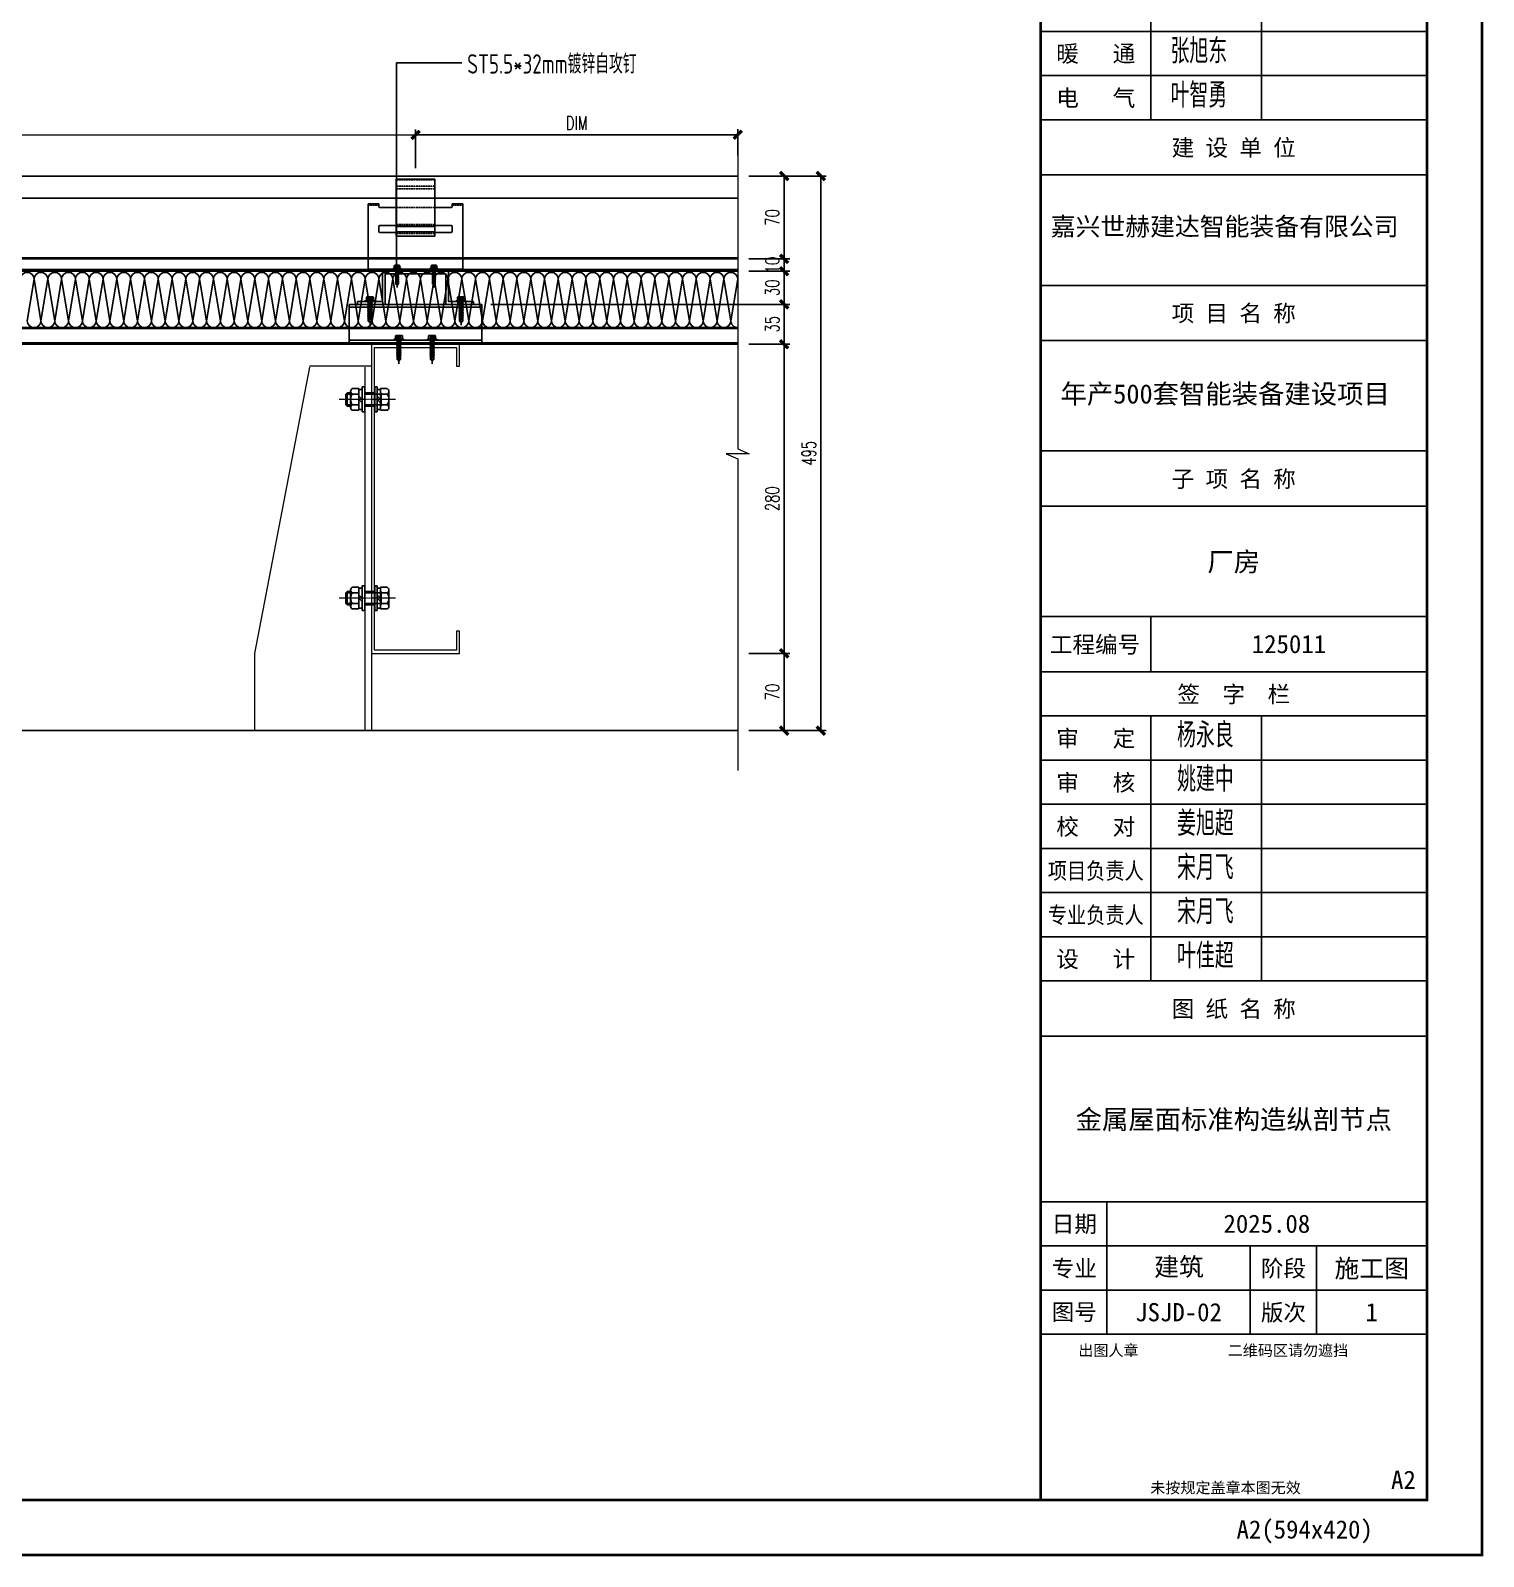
# Model space of a CAD drawing. Extents: x -599358 to 2865263, y -1062760 to 486533.
# Drawn here: x 114124 to 115440, y -728503 to -727121 of the extents above; entities that cross this region are included whole.
import ezdxf
from ezdxf.enums import TextEntityAlignment as Align

# ---------------------------------------------------------------- set-up
doc = ezdxf.new("R2010")
doc.units = 0
for name, pattern in [('CENTER', [2, 1.25, -0.25, 0.25, -0.25]), ('CENTER2', [28.575, 19.05, -3.175, 3.175, -3.175]), ('CONTINUOUS0', [0]), ('CONTINUOUS1', [0]), ('DASH', [0.35, 0.25, -0.1])]:
    doc.linetypes.add(name, pattern=pattern)
for name, color, linetype in [('0-cxFrame', 155, 'Continuous'), ('003_THICK', 7, 'CONTINUOUS1'), ('004_THIN', 6, 'CONTINUOUS0'), ('A-AXIS-DP', 126, 'Continuous'), ('BWM', 8, 'Continuous'), ('DIM', 173, 'Continuous'), ('PJ', 151, 'Continuous'), ('qianming', 155, 'Continuous'), ('SEAMLOK75 - SHEET', 6, 'Continuous'), ('WZ', 2, 'Continuous'), ('ZX', 1, 'CENTER2')]:
    doc.layers.add(name, color=color, linetype=linetype)
for name, color, linetype, lineweight in [('0-cxText', 131, 'Continuous', 25), ('C18', 4, 'CENTER', 13), ('S-dim', 81, 'Continuous', 0), ('文字标注引出线', 7, 'Continuous', 15), ('粗', 7, 'Continuous', 50), ('紧固件', 4, 'Continuous', 13)]:
    doc.layers.add(name, color=color, linetype=linetype, lineweight=lineweight)
doc.styles.add('BZHZ', font='bzxw', dxfattribs={"width": 0.8, "bigfont": 'bzhz'})
doc.styles.add('cx_biaoti', font='')
doc.styles.add('cx_tuming', font='simhei.ttf')
doc.styles.add('cx_tuqian1', font='宋体.shx')
doc.styles.add('DHTEXT-1', font='romans.shx', dxfattribs={"width": 0.7, "bigfont": 'chinese.shx'})
doc.styles.add('jhz', font='TSSDENG.SHX', dxfattribs={"width": 0.75, "bigfont": 'TSSDCHN.SHX'})
doc.styles.add('黑体', font='simhei.ttf')
doc.styles.get('cx_biaoti').set_extended_font_data('SimSun')
doc.dimstyles.new('ZN5', dxfattribs={"dimscale": 5, "dimtxt": 2.5, "dimasz": 1.5, "dimexe": 1, "dimexo": 2, "dimgap": 0.9, "dimtad": 1, "dimdec": 0, "dimdsep": 46, "dimtxsty": 'DHTEXT-1', "dimblk": 'ARCHTICK', "dimcen": 2.5, "dimclrd": 173, "dimclre": 173, "dimclrt": 7, "dimazin": 2, "dimtfac": 1, "dimtix": 1, "dimtmove": 2, "dimatfit": 3, "dimfxl": 0, "dimarcsym": 0})

# ---------------------------------------------------------------- blocks, each defined once
blk = doc.blocks.new('34t65')
at = {"color": 2, "ltscale": 50}
for p, q in [((1430037, 238183.4), (1430157, 238183.4)), ((1430037, 238148.4), (1430037, 238183.4)), ((1430157, 238183.4), (1430157, 238148.4)), ((1430037, 238180.9), (1430157, 238180.9)), ((1430157, 238150.9), (1430037, 238150.9)), ((1430157, 238148.4), (1430037, 238148.4))]:
    blk.add_line(p, q, dxfattribs=at)
blk = doc.blocks.new('*U1726')
at = {"layer": 'PJ'}
for p, q in [((-4.4, 0.5), (-4.4, 0)), ((4.4, 0), (-4.4, 0)), ((-4.1, 0.8), (-3.1, 1)), ((4.1, 0.8), (-4.1, 0.8)), ((-3.1, 3.9), (-3.1, 1)), ((3.1, 1), (-3.1, 1)), ((2.3, 4.2), (-2.3, 4.2)), ((-2, 0.8), (-1.5, 1)), ((-1.5, 3.9), (-1.5, 1)), ((-1.5, 0), (-1.5, -1.6)), ((1.5, 3.9), (1.5, 1)), ((2.2, 0.8), (1.5, 1)), ((1.5, 0), (1.5, -1.1)), ((3.1, 3.9), (3.1, 1)), ((4.1, 0.8), (3.1, 1)), ((4.4, 0.5), (4.4, 0)), ((-2.1, -1.9), (2.1, -1.4)), ((-2.1, -1.9), (-1.5, -1.6)), ((-2.1, -1.9), (-1.5, -2.2)), ((-2.1, -3.3), (2.1, -2.8)), ((-2.1, -3.3), (-1.5, -3)), ((-2.1, -3.3), (-1.5, -3.6)), ((-2.1, -4.7), (2.1, -4.2)), ((-2.1, -4.7), (-1.5, -4.4)), ((-2.1, -4.7), (-1.5, -5)), ((-2.1, -6.1), (2.1, -5.6)), ((-2.1, -6.1), (-1.5, -5.8)), ((-2.1, -6.1), (-1.5, -6.4)), ((-2.1, -7.5), (2.1, -7)), ((-2.1, -7.5), (-1.5, -7.2)), ((-2.1, -7.5), (-1.5, -7.8)), ((-2.1, -8.9), (2.1, -8.4)), ((-2.1, -8.9), (-1.5, -8.6)), ((-2.1, -8.9), (-1.5, -9.2)), ((-2.1, -10.3), (2.1, -9.8)), ((-2.1, -10.3), (-1.5, -10)), ((-2.1, -10.3), (-1.5, -10.6)), ((-2.1, -11.7), (2.1, -11.2)), ((-2.1, -11.7), (-1.5, -11.4)), ((-2.1, -11.7), (-1.5, -12)), ((-2.1, -13.1), (-1.5, -12.8)), ((-2.1, -13.1), (-1.1, -13)), ((-2.1, -13.1), (-1.5, -13.4)), ((-1.5, -1.6), (1.5, -1.1)), ((-1.5, -2.2), (1.5, -1.7)), ((-1.5, -2.2), (-1.5, -3)), ((-1.5, -3), (1.5, -2.5)), ((-1.5, -3.6), (1.5, -3.1)), ((-1.5, -3.6), (-1.5, -4.4)), ((-1.5, -4.4), (1.5, -3.9)), ((-1.5, -5), (1.5, -4.5)), ((-1.5, -5), (-1.5, -5.8)), ((-1.5, -5.8), (1.5, -5.3)), ((-1.5, -6.4), (1.5, -5.9)), ((-1.5, -6.4), (-1.5, -7.2)), ((-1.5, -7.2), (1.5, -6.7)), ((-1.5, -7.8), (1.5, -7.3)), ((-1.5, -7.8), (-1.5, -8.6)), ((-1.5, -8.6), (1.5, -8.1)), ((-1.5, -9.2), (1.5, -8.7)), ((-1.5, -9.2), (-1.5, -10)), ((-1.5, -10), (1.5, -9.5)), ((-1.5, -10.6), (1.5, -10.1)), ((-1.5, -10.6), (-1.5, -11.4)), ((-1.5, -11.4), (1.5, -10.9)), ((-1.5, -12), (1.5, -11.5)), ((-1.5, -12), (-1.5, -12.8)), ((-1.5, -12.8), (-1, -12.7)), ((-1.5, -13.4), (-1.5, -17.2)), ((-1.5, -13.4), (-1.3, -13.4)), ((0.6, -12.4), (1.5, -12.3)), ((0.7, -12.8), (2.1, -12.6)), ((0.7, -13), (1.5, -12.9)), ((1.5, -0.3), (1.5, -1.1)), ((2.1, -1.4), (1.5, -1.1)), ((2.1, -1.4), (1.5, -1.7)), ((1.5, -1.7), (1.5, -2.5)), ((2.1, -2.8), (1.5, -2.5)), ((2.1, -2.8), (1.5, -3.1)), ((1.5, -3.1), (1.5, -3.9)), ((2.1, -4.2), (1.5, -3.9)), ((2.1, -4.2), (1.5, -4.5)), ((1.5, -4.5), (1.5, -5.3)), ((2.1, -5.6), (1.5, -5.3)), ((2.1, -5.6), (1.5, -5.9)), ((1.5, -5.9), (1.5, -6.7)), ((2.1, -7), (1.5, -6.7)), ((2.1, -7), (1.5, -7.3)), ((1.5, -7.3), (1.5, -8.1)), ((2.1, -8.4), (1.5, -8.1)), ((2.1, -8.4), (1.5, -8.7)), ((1.5, -8.7), (1.5, -9.5)), ((2.1, -9.8), (1.5, -9.5)), ((2.1, -9.8), (1.5, -10.1)), ((1.5, -10.1), (1.5, -10.9)), ((2.1, -11.2), (1.5, -10.9)), ((2.1, -11.2), (1.5, -11.5)), ((1.5, -11.5), (1.5, -12.3)), ((2.1, -12.6), (1.5, -12.3)), ((2.1, -12.6), (1.5, -12.9)), ((1.5, -12.9), (1.5, -13.7)), ((0, -18.6), (-1.5, -17.2)), ((0, -18.6), (1.5, -17.2)), ((0.7, -13.8), (1.5, -13.7)), ((0.7, -14.2), (2.1, -14)), ((0.7, -14.4), (1.5, -14.3)), ((2.1, -14), (1.5, -13.7)), ((2.1, -14), (1.5, -14.3)), ((1.5, -14.3), (1.5, -17.2))]:
    blk.add_line(p, q, dxfattribs=at)
blk.add_lwpolyline([(0, -18.6), (0.7, -14.4), (0.7, -12.7, 0.417657), (0.4, -12.4, 0.097062), (-1, -12.7), (-1.5, -13.8)], format="xyb", dxfattribs=at)
for centre, radius, start, end in [((-4.1, 0.5), 0.3, 90, 180), ((-2.3, 3.3), 0.951, 35.4009, 144.5991), ((0, 1), 3.2, 61.0594, 118.9406), ((2.3, 3.3), 0.951, 35.4009, 144.5991), ((4.1, 0.5), 0.3, 0, 90)]:
    blk.add_arc(centre, radius, start, end, dxfattribs=at)
at = {"layer": 'ZX', "ltscale": 0.2}
blk.add_line((0, 4.9), (0, -21), dxfattribs=at)
blk = doc.blocks.new('A$C2F3B4A73')
at = {"layer": '粗', "lineweight": -2}
for p, q in [((25.2, 101.1), (60.4, 101.1)), ((25.2, 101.1), (25.2, 49.6)), ((60.4, 101.1), (60.4, 49.6)), ((0, 78.7), (9.6, 78.7)), ((0, 78.7), (0, 19.8)), ((9.6, 78.7), (9.6, 76.3)), ((10.4, 75.5), (25.2, 75.5)), ((60.4, 75.5), (75.2, 75.5)), ((76, 78.7), (85.6, 78.7)), ((76, 78.7), (76, 76.3)), ((85.6, 78.7), (85.6, 19.8)), ((9.6, 58.4), (9.6, 53.6)), ((10.4, 59.2), (25.2, 59.2)), ((25.2, 58.4), (60.4, 58.4)), ((60.4, 59.2), (75.2, 59.2)), ((76, 58.4), (76, 53.6)), ((10.4, 52.8), (25.2, 52.8)), ((25.2, 53.6), (60.4, 53.6)), ((25.2, 49.6), (60.4, 49.6)), ((60.4, 52.8), (75.2, 52.8)), ((0, 19.8), (85.6, 19.8)), ((0, 18.8), (0, 19.8)), ((0, 18.8), (85.6, 18.8)), ((14.4, 19.8), (14.4, 18.8)), ((71.2, 19.8), (71.2, 18.8)), ((85.6, 19.8), (85.6, 18.8))]:
    blk.add_line(p, q, dxfattribs=at)
at = {"layer": '粗', "linetype": 'DASH', "lineweight": -2}
for p, q in [((25.2, 100.6), (60.4, 100.6)), ((25.2, 94.7), (60.4, 94.7)), ((25.2, 92.3), (60.4, 92.3)), ((0, 77.7), (9.6, 77.7)), ((25.2, 75.5), (60.4, 75.5)), ((76, 77.7), (85.6, 77.7)), ((25.2, 60), (60.4, 60)), ((25.2, 59.2), (60.4, 59.2)), ((25.2, 52.8), (60.4, 52.8)), ((25.2, 52), (60.4, 52)), ((16, 19.8), (16, 18.8)), ((21.6, 19.8), (21.6, 18.8)), ((29.6, 19.8), (29.6, 18.8)), ((35.2, 19.8), (35.2, 18.8)), ((50.4, 19.8), (50.4, 18.8)), ((56, 19.8), (56, 18.8)), ((64, 19.8), (64, 18.8)), ((69.6, 19.8), (69.6, 18.8))]:
    blk.add_line(p, q, dxfattribs=at)
at = {"layer": '粗', "lineweight": -2}
for centre, start, end in [((10.4, 76.3), 180, 270), ((75.2, 76.3), 270, 0), ((10.4, 58.4), 90, 180), ((75.2, 58.4), 0, 90), ((10.4, 53.6), 180, 270), ((75.2, 53.6), 270, 0)]:
    blk.add_arc(centre, 0.8, start, end, dxfattribs=at)
at = {"layer": '紧固件', "color": 2, "yscale": 0.8, "zscale": 0.8}
for p, xscale in [((26.1, 19.8), 0.8), ((59.5, 19.8), -0.8)]:
    blk.add_blockref('*U1726', p, dxfattribs=dict(at, xscale=xscale))
blk = doc.blocks.new('A$C51791418')
blk.add_blockref('A$C2F3B4A73', (-42.8, -15.8))
blk = doc.blocks.new('*U1756')
at = {"layer": '003_THICK', "color": 2}
for points in [[(-11, 13.1, 0.611769), (-11, 6.5, 0.611769)], [(-11, 6.5, 0.305859), (-11, -6.5, 0.305859)], [(31.2, 6.5, 0.61177), (31.2, 13.1, 0.61177)], [(31.2, -6.5, 0.305858), (31.2, 6.5, 0.305858)], [(-11, -6.5, 0.611769), (-11, -13.1, 0.611769)], [(31.2, -13.1, 0.61177), (31.2, -6.5, 0.61177)]]:
    blk.add_lwpolyline(points, format="xyb", dxfattribs=at)
for points in [[(-13, 9.8), (-13, -9.8)], [(-11, 13.1), (-3, 13.1)], [(-11, 6.5), (-3, 6.5)], [(-3.6, 8), (-3.6, -8)], [(-3, 13.1), (-3, -13.1)], [(-3, 12.1), (1.1, 12.1)], [(-3, 0), (1.1, 4.1)], [(-3, -4.1), (1.1, 0)], [(1.1, 15), (4.1, 15)], [(1.1, 15), (1.1, -15)], [(4.1, 15), (4.1, -15)], [(4.1, 8), (16.1, 8)], [(16.1, 15), (16.1, -15)], [(16.1, 15), (19.1, 15)], [(19.1, 15), (19.1, -15)], [(19.1, 12.1), (23.2, 12.1)], [(19.1, 0), (23.2, 4.1)], [(23.2, 13.1), (23.2, -13.1)], [(23.2, 13.1), (31.2, 13.1)], [(23.2, 6.5), (31.2, 6.5)], [(33.2, 9.8), (33.2, -9.8)], [(33.2, 8), (37.5, 8)], [(37.5, 8), (37.5, -8)], [(37.5, 8), (39, 6.5)], [(39, 6.5), (39, -6.5)], [(-11, -6.5), (-3, -6.5)], [(-11, -13.1), (-3, -13.1)], [(-3, -12.1), (1.1, -12.1)], [(1.1, -15), (4.1, -15)], [(4.1, -8), (16.1, -8)], [(16.1, -15), (19.1, -15)], [(19.1, -4.1), (23.2, 0)], [(19.1, -12.1), (23.2, -12.1)], [(23.2, -6.5), (31.2, -6.5)], [(23.2, -13.1), (31.2, -13.1)], [(33.2, -8), (37.5, -8)], [(37.5, -8), (39, -6.5)]]:
    blk.add_lwpolyline(points, dxfattribs=at)
at = {"layer": '004_THIN', "color": 2}
for points in [[(-3.6, 6.5), (16.1, 6.5)], [(33.2, 6.5), (39, 6.5)], [(-3.6, -6.5), (16.1, -6.5)], [(33.2, -6.5), (39, -6.5)]]:
    blk.add_lwpolyline(points, dxfattribs=at)
at = {"layer": 'C18', "color": 1, "ltscale": 0.6}
blk.add_lwpolyline([(-21, 0), (47, 0)], dxfattribs=at)
blk = doc.blocks.new('*U1755')
at = {"layer": '003_THICK', "color": 2}
for points in [[(-11, 13.1, 0.611769), (-11, 6.5, 0.611769)], [(-11, 6.5, 0.305859), (-11, -6.5, 0.305859)], [(31.2, 6.5, 0.61177), (31.2, 13.1, 0.61177)], [(31.2, -6.5, 0.305858), (31.2, 6.5, 0.305858)], [(-11, -6.5, 0.611769), (-11, -13.1, 0.611769)], [(31.2, -13.1, 0.61177), (31.2, -6.5, 0.61177)]]:
    blk.add_lwpolyline(points, format="xyb", dxfattribs=at)
for points in [[(-13, 9.8), (-13, -9.8)], [(-11, 13.1), (-3, 13.1)], [(-11, 6.5), (-3, 6.5)], [(-3.6, 8), (-3.6, -8)], [(-3, 13.1), (-3, -13.1)], [(-3, 12.1), (1.1, 12.1)], [(-3, 0), (1.1, 4.1)], [(-3, -4.1), (1.1, 0)], [(1.1, 15), (4.1, 15)], [(1.1, 15), (1.1, -15)], [(4.1, 15), (4.1, -15)], [(4.1, 8), (16.1, 8)], [(16.1, 15), (16.1, -15)], [(16.1, 15), (19.1, 15)], [(19.1, 15), (19.1, -15)], [(19.1, 12.1), (23.2, 12.1)], [(19.1, 0), (23.2, 4.1)], [(23.2, 13.1), (23.2, -13.1)], [(23.2, 13.1), (31.2, 13.1)], [(23.2, 6.5), (31.2, 6.5)], [(33.2, 9.8), (33.2, -9.8)], [(33.2, 8), (37.5, 8)], [(37.5, 8), (37.5, -8)], [(37.5, 8), (39, 6.5)], [(39, 6.5), (39, -6.5)], [(-11, -6.5), (-3, -6.5)], [(-11, -13.1), (-3, -13.1)], [(-3, -12.1), (1.1, -12.1)], [(1.1, -15), (4.1, -15)], [(4.1, -8), (16.1, -8)], [(16.1, -15), (19.1, -15)], [(19.1, -4.1), (23.2, 0)], [(19.1, -12.1), (23.2, -12.1)], [(23.2, -6.5), (31.2, -6.5)], [(23.2, -13.1), (31.2, -13.1)], [(33.2, -8), (37.5, -8)], [(37.5, -8), (39, -6.5)]]:
    blk.add_lwpolyline(points, dxfattribs=at)
at = {"layer": '004_THIN', "color": 2}
for points in [[(-3.6, 6.5), (16.1, 6.5)], [(33.2, 6.5), (39, 6.5)], [(-3.6, -6.5), (16.1, -6.5)], [(33.2, -6.5), (39, -6.5)]]:
    blk.add_lwpolyline(points, dxfattribs=at)
at = {"layer": 'C18', "color": 1, "ltscale": 0.6}
blk.add_lwpolyline([(-21, 0), (47, 0)], dxfattribs=at)
blk = doc.blocks.new('1112')
at = {"color": 2}
blk.add_lwpolyline([(1432456, 238570.9), (1432478.5, 238570.9), (1432478.5, 238598.4), (1432538.5, 238598.4), (1432538.5, 238570.9), (1432561, 238570.9), (1432561, 238568.4), (1432536, 238568.4), (1432536, 238595.9), (1432481, 238595.9), (1432481, 238568.4), (1432456, 238568.4)], close=True, dxfattribs=at)
at = {"layer": 'S-dim', "ltscale": 10}
for p, q in [((1432412.5, 238511.6), (1432362.5, 238252.3)), ((1432412.5, 238512.7), (1432468.5, 238512.7)), ((1432462.5, 238511.6), (1432462.5, 238182.3)), ((1432362.5, 238252.3), (1432362.5, 238182.3)), ((1432468.5, 238252.3), (1432468.5, 238182.3)), ((1432362.5, 238182.3), (1432468.5, 238182.3))]:
    blk.add_line(p, q, dxfattribs=at)
at = {"layer": 'S-dim', "color": 6, "ltscale": 10}
blk.add_lwpolyline([(1432548.5, 238512.3), (1432548.5, 238532.3), (1432468.5, 238532.3), (1432468.5, 238252.3), (1432548.5, 238252.3), (1432548.5, 238272.3), (1432545.5, 238272.3), (1432545.5, 238255.3), (1432471.5, 238255.3), (1432471.5, 238529.3), (1432545.5, 238529.3), (1432545.5, 238512.3)], close=True, dxfattribs=at)
blk.add_blockref('34t65', (2411.5, 385))
at = {"xscale": -0.7500000000000001, "yscale": 0.7500000000000001, "zscale": 0.7500000000000001, "rotation": 359.9999999722328}
for name, p in [('*U1756', (1432474.6, 238482.3)), ('*U1755', (1432474.6, 238302.3))]:
    blk.add_blockref(name, p, dxfattribs=at)
at = {"layer": 'SEAMLOK75 - SHEET', "xscale": -1}
blk.add_blockref('A$C51791418', (1432508.5, 238596.4), dxfattribs=at)
at = {"layer": '紧固件', "xscale": -1.023999999801318, "yscale": 1.023999999801318, "zscale": 1.023999999801318}
for p in [(1432467.3, 238570.9), (1432549.8, 238570.9, 0), (1432493.5, 238535.9), (1432523.5, 238535.9)]:
    blk.add_blockref('*U1726', p, dxfattribs=at)
blk = doc.blocks.new('_ArchTick')
at = {"color": 0, "linetype": 'ByBlock', "const_width": 0.4}
blk.add_lwpolyline([(-0.5, -0.5), (0.5, 0.5)], dxfattribs=at)
blk = doc.blocks.new('*D661')
at = {"layer": 'Defpoints', "color": 0, "ltscale": 50, "transparency": 16777216}
for p in [(114472.5, -727215.5), (113272.5, -727256.2), (114472.5, -727255.7)]:
    blk.add_point(p, dxfattribs=at)
at = {"layer": 'DIM', "color": 173, "linetype": 'ByBlock', "lineweight": -2, "ltscale": 50, "transparency": 16777216}
for p, q in [((113272.5, -727246.2), (113272.5, -727210.9)), ((113272.5, -727215.9), (114472.5, -727215.5)), ((114472.5, -727245.7), (114472.5, -727210.5))]:
    blk.add_line(p, q, dxfattribs=at)
at = {"layer": 'DIM', "color": 173, "lineweight": -2, "ltscale": 50, "transparency": 16777216, "xscale": 7.5, "yscale": 7.5, "zscale": 7.5}
for p, rotation in [((113272.5, -727215.9), 180.022918310582), ((114472.5, -727215.5), 0.02291831058203997)]:
    blk.add_blockref('_ArchTick', p, dxfattribs=dict(at, rotation=rotation))
at = {"layer": 'DIM', "color": 7, "ltscale": 50, "transparency": 16777216, "insert": (113872.4, -727205), "char_height": 12.5, "attachment_point": 5, "rotation": 0.0229, "style": 'DHTEXT-1'}
blk.add_mtext('1200', dxfattribs=at)
blk = doc.blocks.new('*D662')
at = {"layer": 'Defpoints', "color": 0, "ltscale": 50, "transparency": 16777216}
for p in [(114764.3, -727215.3), (114764.3, -727244.1), (114472.5, -727255.7)]:
    blk.add_point(p, dxfattribs=at)
at = {"layer": 'DIM', "color": 173, "linetype": 'ByBlock', "lineweight": -2, "ltscale": 50, "transparency": 16777216}
for p, q in [((114472.5, -727245.7), (114472.5, -727210.5)), ((114472.5, -727215.5), (114764.3, -727215.3)), ((114764.3, -727234.1), (114764.3, -727210.3))]:
    blk.add_line(p, q, dxfattribs=at)
at = {"layer": 'DIM', "color": 173, "lineweight": -2, "ltscale": 50, "transparency": 16777216, "xscale": 7.5, "yscale": 7.5, "zscale": 7.5}
for p, rotation in [((114472.5, -727215.5), 180.0229183135071), ((114764.3, -727215.3), 0.02291831350710705)]:
    blk.add_blockref('_ArchTick', p, dxfattribs=dict(at, rotation=rotation))
at = {"layer": 'DIM', "color": 7, "ltscale": 50, "transparency": 16777216, "insert": (114618.4, -727204.7), "char_height": 12.5, "attachment_point": 5, "rotation": 0.0229, "style": 'DHTEXT-1'}
blk.add_mtext('DIM', dxfattribs=at)
blk = doc.blocks.new('*D664')
at = {"layer": 'Defpoints', "color": 0, "ltscale": 50, "transparency": 16777216}
for p in [(114764.3, -727405), (114806.4, -727405), (114764.3, -727685)]:
    blk.add_point(p, dxfattribs=at)
at = {"layer": 'DIM', "color": 173, "linetype": 'ByBlock', "lineweight": -2, "ltscale": 50, "transparency": 16777216}
for p, q in [((114774.3, -727405), (114811.4, -727405)), ((114806.4, -727685), (114806.4, -727405)), ((114774.3, -727685), (114811.4, -727685))]:
    blk.add_line(p, q, dxfattribs=at)
at = {"layer": 'DIM', "color": 173, "lineweight": -2, "ltscale": 50, "transparency": 16777216, "xscale": 7.5, "yscale": 7.5, "zscale": 7.5}
for p, rotation in [((114806.4, -727405), 90), ((114806.4, -727685), 270)]:
    blk.add_blockref('_ArchTick', p, dxfattribs=dict(at, rotation=rotation))
at = {"layer": 'DIM', "color": 7, "ltscale": 50, "transparency": 16777216, "insert": (114795.7, -727545), "char_height": 12.5, "attachment_point": 5, "rotation": 90, "style": 'DHTEXT-1'}
blk.add_mtext('280', dxfattribs=at)
blk = doc.blocks.new('*D665')
at = {"layer": 'Defpoints', "color": 0, "ltscale": 50, "transparency": 16777216}
for p in [(114530.6, -727368.9), (114806.4, -727368.9), (114764.3, -727405)]:
    blk.add_point(p, dxfattribs=at)
at = {"layer": 'DIM', "color": 173, "linetype": 'ByBlock', "lineweight": -2, "ltscale": 50, "transparency": 16777216}
for p, q in [((114540.6, -727368.9), (114811.4, -727368.9)), ((114806.4, -727405), (114806.4, -727368.9)), ((114774.3, -727405), (114811.4, -727405))]:
    blk.add_line(p, q, dxfattribs=at)
at = {"layer": 'DIM', "color": 173, "lineweight": -2, "ltscale": 50, "transparency": 16777216, "xscale": 7.5, "yscale": 7.5, "zscale": 7.5}
for p, rotation in [((114806.4, -727368.9), 90), ((114806.4, -727405), 270)]:
    blk.add_blockref('_ArchTick', p, dxfattribs=dict(at, rotation=rotation))
at = {"layer": 'DIM', "color": 7, "ltscale": 50, "transparency": 16777216, "insert": (114795.7, -727386.9), "char_height": 12.5, "attachment_point": 5, "rotation": 90, "style": 'DHTEXT-1'}
blk.add_mtext('35', dxfattribs=at)
blk = doc.blocks.new('*D666')
at = {"layer": 'Defpoints', "color": 0, "ltscale": 50, "transparency": 16777216}
for p in [(114764.3, -727338.9), (114806.4, -727338.9), (114530.6, -727368.9)]:
    blk.add_point(p, dxfattribs=at)
at = {"layer": 'DIM', "color": 173, "linetype": 'ByBlock', "lineweight": -2, "ltscale": 50, "transparency": 16777216}
for p, q in [((114774.3, -727338.9), (114811.4, -727338.9)), ((114806.4, -727368.9), (114806.4, -727338.9)), ((114540.6, -727368.9), (114811.4, -727368.9))]:
    blk.add_line(p, q, dxfattribs=at)
at = {"layer": 'DIM', "color": 173, "lineweight": -2, "ltscale": 50, "transparency": 16777216, "xscale": 7.5, "yscale": 7.5, "zscale": 7.5}
for p, rotation in [((114806.4, -727338.9), 90), ((114806.4, -727368.9), 270)]:
    blk.add_blockref('_ArchTick', p, dxfattribs=dict(at, rotation=rotation))
at = {"layer": 'DIM', "color": 7, "ltscale": 50, "transparency": 16777216, "insert": (114795.7, -727353.9), "char_height": 12.5, "attachment_point": 5, "rotation": 90, "style": 'DHTEXT-1'}
blk.add_mtext('30', dxfattribs=at)
blk = doc.blocks.new('*D667')
at = {"layer": 'Defpoints', "color": 0, "ltscale": 50, "transparency": 16777216}
for p in [(114764.3, -727327.7, 0), (114806.4, -727327.7), (114764.3, -727338.9)]:
    blk.add_point(p, dxfattribs=at)
at = {"layer": 'DIM', "color": 173, "linetype": 'ByBlock', "lineweight": -2, "ltscale": 50, "transparency": 16777216}
for p, q in [((114774.3, -727327.7), (114811.4, -727327.7)), ((114806.4, -727327.7), (114806.4, -727320.2)), ((114806.4, -727338.9), (114806.4, -727327.7)), ((114774.3, -727338.9), (114811.4, -727338.9)), ((114806.4, -727338.9), (114806.4, -727346.4))]:
    blk.add_line(p, q, dxfattribs=at)
at = {"layer": 'DIM', "color": 173, "lineweight": -2, "ltscale": 50, "transparency": 16777216, "xscale": 7.5, "yscale": 7.5, "zscale": 7.5}
for p, rotation in [((114806.4, -727327.7), 270), ((114806.4, -727338.9), 90)]:
    blk.add_blockref('_ArchTick', p, dxfattribs=dict(at, rotation=rotation))
at = {"layer": 'DIM', "color": 7, "ltscale": 50, "transparency": 16777216, "insert": (114795.7, -727333.3), "char_height": 12.5, "attachment_point": 5, "rotation": 90, "style": 'DHTEXT-1'}
blk.add_mtext('10', dxfattribs=at)
blk = doc.blocks.new('*D668')
at = {"layer": 'Defpoints', "color": 0, "ltscale": 50, "transparency": 16777216}
for p in [(114764.3, -727252.7, 0), (114806.4, -727252.7), (114764.3, -727327.7, 0)]:
    blk.add_point(p, dxfattribs=at)
at = {"layer": 'DIM', "color": 173, "linetype": 'ByBlock', "lineweight": -2, "ltscale": 50, "transparency": 16777216}
for p, q in [((114774.3, -727252.7), (114811.4, -727252.7)), ((114806.4, -727327.7), (114806.4, -727252.7)), ((114774.3, -727327.7), (114811.4, -727327.7))]:
    blk.add_line(p, q, dxfattribs=at)
at = {"layer": 'DIM', "color": 173, "lineweight": -2, "ltscale": 50, "transparency": 16777216, "xscale": 7.5, "yscale": 7.5, "zscale": 7.5}
for p, rotation in [((114806.4, -727252.7), 90), ((114806.4, -727327.7), 270)]:
    blk.add_blockref('_ArchTick', p, dxfattribs=dict(at, rotation=rotation))
at = {"layer": 'DIM', "color": 7, "ltscale": 50, "transparency": 16777216, "insert": (114795.7, -727290.2), "char_height": 12.5, "attachment_point": 5, "rotation": 90, "style": 'DHTEXT-1'}
blk.add_mtext('70', dxfattribs=at)
blk = doc.blocks.new('*D669')
at = {"layer": 'Defpoints', "color": 0, "ltscale": 50, "transparency": 16777216}
for p in [(114764.3, -727252.7, 0), (114839.6, -727252.7), (114764.3, -727755)]:
    blk.add_point(p, dxfattribs=at)
at = {"layer": 'DIM', "color": 173, "linetype": 'ByBlock', "lineweight": -2, "ltscale": 50, "transparency": 16777216}
for p, q in [((114774.3, -727252.7), (114844.6, -727252.7)), ((114839.6, -727755), (114839.6, -727252.7)), ((114774.3, -727755), (114844.6, -727755))]:
    blk.add_line(p, q, dxfattribs=at)
at = {"layer": 'DIM', "color": 173, "lineweight": -2, "ltscale": 50, "transparency": 16777216, "xscale": 7.5, "yscale": 7.5, "zscale": 7.5}
for p, rotation in [((114839.6, -727252.7), 90), ((114839.6, -727755), 270)]:
    blk.add_blockref('_ArchTick', p, dxfattribs=dict(at, rotation=rotation))
at = {"layer": 'DIM', "color": 7, "ltscale": 50, "transparency": 16777216, "insert": (114828.8, -727503.8), "char_height": 12.5, "attachment_point": 5, "rotation": 90, "style": 'DHTEXT-1'}
blk.add_mtext('495', dxfattribs=at)
blk = doc.blocks.new('*D1763')
at = {"layer": 'Defpoints', "color": 0, "ltscale": 50, "transparency": 16777216}
for p in [(114764.3, -727685), (114806.4, -727685), (114764.3, -727755)]:
    blk.add_point(p, dxfattribs=at)
at = {"layer": 'DIM', "color": 173, "linetype": 'ByBlock', "lineweight": -2, "ltscale": 50, "transparency": 16777216}
for p, q in [((114774.3, -727685), (114811.4, -727685)), ((114806.4, -727755), (114806.4, -727685)), ((114774.3, -727755), (114811.4, -727755))]:
    blk.add_line(p, q, dxfattribs=at)
at = {"layer": 'DIM', "color": 173, "lineweight": -2, "ltscale": 50, "transparency": 16777216, "xscale": 7.5, "yscale": 7.5, "zscale": 7.5}
for p, rotation in [((114806.4, -727685), 90), ((114806.4, -727755), 270)]:
    blk.add_blockref('_ArchTick', p, dxfattribs=dict(at, rotation=rotation))
at = {"layer": 'DIM', "color": 7, "ltscale": 50, "transparency": 16777216, "insert": (114795.7, -727720), "char_height": 12.5, "attachment_point": 5, "rotation": 90, "style": 'DHTEXT-1'}
blk.add_mtext('70', dxfattribs=at)
blk = doc.blocks.new('zjcx_lan_huiqian(Dragon)')
for p, q in [((-7000, -800), (0, -800)), ((-5000, -800), (-5000, -4800)), ((-3000, -800), (-3000, -4800)), ((-7000, -1600), (0, -1600)), ((-7000, -2400), (0, -2400)), ((-7000, -3200), (0, -3200)), ((-7000, -4000), (0, -4000))]:
    blk.add_line(p, q)
at = {"const_width": 30}
blk.add_lwpolyline([(-7000, 0), (0, 0)], dxfattribs=at)
blk.add_lwpolyline([(-7000, 0), (0, 0), (0, -4800), (-7000, -4800)], close=True, dxfattribs=at)
at = {"style": 'cx_biaoti'}
for s, p in [('会  签  栏', (-3500, -400)), ('建   筑', (-6000, -1200)), ('结   构', (-6000, -2000)), ('给排水', (-6000, -2800)), ('暖   通', (-6000, -3600)), ('电   气', (-6000, -4400))]:
    blk.add_text(s, height=300, dxfattribs=at).set_placement(p, align=Align.MIDDLE)
blk = doc.blocks.new('T-汇签(Dragon)')
at = {"layer": '0-cxFrame'}
blk.add_blockref('zjcx_lan_huiqian(Dragon)', (0, 0), dxfattribs=at)
at = {"layer": 'qianming', "style": 'BZHZ', "width": 0.8}
for s, p in [('黄岩峰', (-4132, -1132)), ('蒋松松', (-4132, -2732)), ('张旭东', (-4132, -3532)), ('叶智勇', (-4132, -4332))]:
    blk.add_text(s, height=450, dxfattribs=at).set_placement(p, align=Align.MIDDLE)
blk = doc.blocks.new('zjcx_lan_qianzi(Dragon)')
for p, q in [((-7000, 4800), (0, 4800)), ((-5000, 4800), (-5000, 0)), ((-3000, 4800), (-3000, 0)), ((-7000, 4000), (0, 4000)), ((-7000, 3200), (0, 3200)), ((-7000, 2400), (0, 2400)), ((-7000, 1600), (0, 1600)), ((-7000, 800), (0, 800))]:
    blk.add_line(p, q)
at = {"const_width": 30}
blk.add_lwpolyline([(-7000, 5600), (0, 5600)], dxfattribs=at)
blk.add_lwpolyline([(-7000, 5600), (0, 5600), (0, 0), (-7000, 0)], close=True, dxfattribs=at)
at = {"style": 'cx_biaoti'}
for s, p in [('签  字  栏', (-3500, 5200)), ('审   定', (-6000, 4400)), ('审   核', (-6000, 3600)), ('校   对', (-6000, 2800)), ('设   计', (-6000, 400))]:
    blk.add_text(s, height=300, dxfattribs=at).set_placement(p, align=Align.MIDDLE)
at = {"style": 'cx_biaoti', "width": 0.85}
for s, p in [('项目负责人', (-6000, 2000)), ('专业负责人', (-6000, 1200))]:
    blk.add_text(s, height=300, dxfattribs=at).set_placement(p, align=Align.MIDDLE)
blk = doc.blocks.new('T-签字(Dragon)')
at = {"layer": '0-cxFrame'}
blk.add_blockref('zjcx_lan_qianzi(Dragon)', (0, 0), dxfattribs=at)
at = {"layer": 'qianming', "style": 'BZHZ', "width": 0.8}
for s, p in [('杨永良', (-4014, 4478)), ('姚建中', (-4014, 3678)), ('姜旭超', (-4014, 2878)), ('宋月飞', (-4014, 2078)), ('宋月飞', (-4014, 1278)), ('叶佳超', (-4014, 478))]:
    blk.add_text(s, height=450, dxfattribs=at).set_placement(p, align=Align.MIDDLE)
blk = doc.blocks.new('zjcx_lan_tuming(Dragon)')
for p, q in [((-7000, 8400), (0, 8400)), ((-5800, 3000), (-5800, 5400)), ((-7000, 4600), (0, 4600)), ((-3200, 3000), (-3200, 4600)), ((-2000, 3000), (-2000, 4600)), ((-7000, 3800), (0, 3800))]:
    blk.add_line(p, q)
at = {"const_width": 30}
for points in [[(-7000, 9400), (0, 9400)], [(-7000, 5400), (0, 5400)], [(-7000, 3000), (0, 3000)], [(-7000, 0), (0, 0)]]:
    blk.add_lwpolyline(points, dxfattribs=at)
blk.add_lwpolyline([(-7000, 9400), (0, 9400), (0, 0), (-7000, 0)], close=True)
at = {"style": 'cx_biaoti'}
for s, p in [('图 纸 名 称', (-3500, 8900)), ('日期', (-6388, 5000)), ('专业', (-6388, 4200)), ('阶段', (-2600, 4200)), ('图号', (-6388, 3400)), ('版次', (-2600, 3400))]:
    blk.add_text(s, height=300, dxfattribs=at).set_placement(p, align=Align.MIDDLE)
for s, p in [('出图人章', (-6316, 2607)), ('二维码区请勿遮挡', (-3609, 2607)), ('未按规定盖章本图无效', (-5013, 120))]:
    blk.add_text(s, height=200, dxfattribs=at).set_placement(p)
blk = doc.blocks.new('T-图签(Dragon)')
blk.add_blockref('zjcx_lan_tuming(Dragon)', (0, 0))
at = {"color": 3, "style": 'cx_biaoti'}
for s, p in [('2025.08', (-2900, 5000)), ('建筑 ', (-4380, 4228)), ('施工图', (-1000, 4200))]:
    blk.add_text(s, height=330, dxfattribs=at).set_placement(p, align=Align.MIDDLE)
blk = doc.blocks.new('zjcx_lan_xiangmu(Dragon)')
for p, q in [((-7000, 9000), (0, 9000)), ((-7000, 6000), (0, 6000)), ((-7000, 3000), (0, 3000)), ((-5000, 1000), (-5000, 0))]:
    blk.add_line(p, q)
at = {"const_width": 30}
for points in [[(-7000, 10000), (0, 10000)], [(-7000, 7000), (0, 7000)], [(-7000, 7000), (0, 7000)], [(-7000, 4000), (0, 4000)], [(-7000, 4000), (0, 4000)], [(-7000, 1000), (0, 1000)], [(-7000, 0), (0, 0)]]:
    blk.add_lwpolyline(points, dxfattribs=at)
blk.add_lwpolyline([(-7000, 10000), (0, 10000), (0, 0), (-7000, 0)], close=True)
at = {"style": 'cx_biaoti'}
for s, p in [('建 设 单 位', (-3500, 9500)), ('项 目 名 称', (-3500, 6500)), ('子 项 名 称', (-3500, 3500)), ('工程编号', (-6013, 500))]:
    blk.add_text(s, height=300, dxfattribs=at).set_placement(p, align=Align.MIDDLE)
blk = doc.blocks.new('T-项目(Dragon)')
blk.add_blockref('zjcx_lan_xiangmu(Dragon)', (0, 0))
at = {"color": 3, "style": 'cx_tuming'}
for s, height, p in [('嘉兴世赫建达智能装备有限公司', 330, (-6816, 7901)), ('年产500套智能装备建设项目 ', 350, (-6638, 4859))]:
    blk.add_text(s, height=height, dxfattribs=at).set_placement(p)
blk = doc.blocks.new('zjcx_T2(Dragon)')
at = {"layer": '0-cxFrame', "const_width": 50}
blk.add_lwpolyline([(-7000, 40000), (0, 40000), (0, 0), (-7000, 0)], close=True, dxfattribs=at)
at = {"layer": '0-cxFrame'}
for name, p in [('T-汇签(Dragon)', (0, 29800)), ('T-项目(Dragon)', (0, 15000)), ('T-签字(Dragon)', (0, 9400)), ('T-图签(Dragon)', (0, 0))]:
    blk.add_blockref(name, p, dxfattribs=at)
blk = doc.blocks.new('TK22.A2 L(Dragon)')
at = {"layer": '0-cxFrame', "color": 7, "const_width": 0.5}
blk.add_lwpolyline([(0, 0), (-594, 0), (-594, 420), (0, 420)], close=True, dxfattribs=at)
at = {"layer": '0-cxFrame', "const_width": 0.5}
for points in [[(-80, 10), (-574, 10), (-574, 410), (-80, 410)], [(-10, 10), (-80, 10), (-80, 410), (-10, 410)]]:
    blk.add_lwpolyline(points, close=True, dxfattribs=at)
at = {"layer": '0-cxFrame', "xscale": 0.01, "yscale": 0.01, "zscale": 0.01}
blk.add_blockref('zjcx_T2(Dragon)', (-10, 10), dxfattribs=at)
at = {"style": '黑体', "flags": 4}
blk.add_attdef('图幅', text='', height=3.3, dxfattribs=at).set_placement((-40, 3), align=Align.RIGHT)
at = {"layer": '0-cxFrame', "style": '黑体'}
blk.add_text('(594x420)', height=3.3, dxfattribs=at).set_placement((-40, 3))
at = {"layer": '0-cxText', "flags": 4}
for tag, height, style, p in [('建设单位', 3.5, 'cx_tuming', (-45, 240)), ('项目名称', 3.5, 'cx_tuming', (-45, 210)), ('子项名称', 3.5, 'cx_tuming', (-45, 180)), ('工程编号', 3.3, 'cx_tuqian1', (-35, 165)), ('图名1', 3.5, 'cx_tuming', (-45, 87)), ('图名2', 3.5, 'cx_tuming', (-45, 79)), ('图名3', 3.5, 'cx_tuming', (-45, 71)), ('出图日期', 3.3, 'cx_tuqian1', (-39, 60)), ('专业', 3.3, 'cx_tuqian1', (-55, 52)), ('图号', 3.3, 'cx_tuqian1', (-55, 44)), ('版次', 3.3, 'cx_tuqian1', (-20, 44))]:
    blk.add_attdef(tag, text='', height=height, dxfattribs=dict(at, style=style)).set_placement(p, align=Align.MIDDLE)
at = {"layer": 'Defpoints', "color": 6, "flags": 4}
for tag, height, style, p in [('tufu', 3.3, '黑体', (-12, 12)), ('dwfname', 4, 'cx_tuqian1', (-80, 3))]:
    blk.add_attdef(tag, text='', height=height, dxfattribs=dict(at, style=style)).set_placement(p, align=Align.RIGHT)

msp = doc.modelspace()

# ---------------------------------------------------------------- linework, layer by layer
at = {"color": 1, "ltscale": 50}
for p, q in [((114764.3, -727337.4), (113037.2, -727337.4)), ((114764.3, -727338.9), (113037.2, -727338.9))]:
    msp.add_line(p, q, dxfattribs=at)
at = {"color": 4, "ltscale": 50}
for p, q in [((113037.2, -727390), (114764.3, -727390)), ((113037.2, -727390.8), (114764.3, -727390.8)), ((113037.2, -727404.2), (114764.3, -727404.2)), ((113037.2, -727405), (114764.3, -727405))]:
    msp.add_line(p, q, dxfattribs=at)
at = {"color": 2, "ltscale": 50}
msp.add_line((113037.2, -727403.9), (114764.3, -727403.9), dxfattribs=at)
at = {"layer": 'A-AXIS-DP', "color": 8, "ltscale": 2800}
msp.add_line((113037.2, -727755), (114764.3, -727755), dxfattribs=at)
at = {"layer": 'BWM'}
msp.add_lwpolyline([(114764.3, -727390, -0.414214), (114758.1, -727383.7), (114764.3, -727346.2, 1), (114751.8, -727346.2), (114758.1, -727383.7, -1), (114745.6, -727383.7), (114751.8, -727346.2, 1), (114739.3, -727346.2), (114745.6, -727383.7, -1), (114733.1, -727383.7), (114739.3, -727346.2, 1), (114726.8, -727346.2), (114733.1, -727383.7, -1), (114720.6, -727383.7), (114726.8, -727346.2, 1), (114714.3, -727346.2), (114720.6, -727383.7, -1), (114708.1, -727383.7), (114714.3, -727346.2, 1), (114701.8, -727346.2), (114708.1, -727383.7, -1), (114695.6, -727383.7), (114701.8, -727346.2, 1), (114689.3, -727346.2), (114695.6, -727383.7, -1), (114683.1, -727383.7), (114689.3, -727346.2, 1), (114676.8, -727346.2), (114683.1, -727383.7, -1), (114670.6, -727383.7), (114676.8, -727346.2, 1), (114664.3, -727346.2), (114670.6, -727383.7, -1), (114658.1, -727383.7), (114664.3, -727346.2, 1), (114651.8, -727346.2), (114658.1, -727383.7, -1), (114645.6, -727383.7), (114651.8, -727346.2, 1), (114639.3, -727346.2), (114645.6, -727383.7, -1), (114633.1, -727383.7), (114639.3, -727346.2, 1), (114626.8, -727346.2), (114633.1, -727383.7, -1), (114620.6, -727383.7), (114626.8, -727346.2, 1), (114614.3, -727346.2), (114620.6, -727383.7, -1), (114608.1, -727383.7), (114614.3, -727346.2, 1), (114601.8, -727346.2), (114608.1, -727383.7, -1), (114595.6, -727383.7), (114601.8, -727346.2, 1), (114589.3, -727346.2), (114595.6, -727383.7, -1), (114583.1, -727383.7), (114589.3, -727346.2, 1), (114576.8, -727346.2), (114583.1, -727383.7, -1), (114570.6, -727383.7), (114576.8, -727346.2, 1), (114564.3, -727346.2), (114570.6, -727383.7, -1), (114558.1, -727383.7), (114564.3, -727346.2, 1), (114551.8, -727346.2), (114558.1, -727383.7, -1), (114545.6, -727383.7), (114551.8, -727346.2, 1), (114539.3, -727346.2), (114545.6, -727383.7, -1), (114533.1, -727383.7), (114539.3, -727346.2, 1), (114526.8, -727346.2), (114533.1, -727383.7, -1), (114520.6, -727383.7), (114526.8, -727346.2, 1), (114514.3, -727346.2), (114520.6, -727383.7, -1), (114508.1, -727383.7), (114514.3, -727346.2, 1), (114501.8, -727346.2), (114508.1, -727383.7, -1), (114495.6, -727383.7), (114501.8, -727346.2, 1), (114489.3, -727346.2), (114495.6, -727383.7, -1), (114483.1, -727383.7), (114489.3, -727346.2, 1), (114476.8, -727346.2), (114483.1, -727383.7, -1), (114470.6, -727383.7), (114476.8, -727346.2, 1), (114464.3, -727346.2), (114470.6, -727383.7, -1), (114458.1, -727383.7), (114464.3, -727346.2, 1), (114451.8, -727346.2), (114458.1, -727383.7, -1), (114445.6, -727383.7), (114451.8, -727346.2, 1), (114439.3, -727346.2), (114445.6, -727383.7, -1), (114433.1, -727383.7), (114439.3, -727346.2, 1), (114426.8, -727346.2), (114433.1, -727383.7, -1), (114420.6, -727383.7), (114426.8, -727346.2, 1), (114414.3, -727346.2), (114420.6, -727383.7, -1), (114408.1, -727383.7), (114414.3, -727346.2, 1), (114401.8, -727346.2), (114408.1, -727383.7, -1), (114395.6, -727383.7), (114401.8, -727346.2, 1), (114389.3, -727346.2), (114395.6, -727383.7, -1), (114383.1, -727383.7), (114389.3, -727346.2, 1), (114376.8, -727346.2), (114383.1, -727383.7, -1), (114370.6, -727383.7), (114376.8, -727346.2, 1), (114364.3, -727346.2), (114370.6, -727383.7, -1), (114358.1, -727383.7), (114364.3, -727346.2, 1), (114351.8, -727346.2), (114358.1, -727383.7, -1), (114345.6, -727383.7), (114351.8, -727346.2, 1), (114339.3, -727346.2), (114345.6, -727383.7, -1), (114333.1, -727383.7), (114339.3, -727346.2, 1), (114326.8, -727346.2), (114333.1, -727383.7, -1), (114320.6, -727383.7), (114326.8, -727346.2, 1), (114314.3, -727346.2), (114320.6, -727383.7, -1), (114308.1, -727383.7), (114314.3, -727346.2, 1), (114301.8, -727346.2), (114308.1, -727383.7, -1), (114295.6, -727383.7), (114301.8, -727346.2, 1), (114289.3, -727346.2), (114295.6, -727383.7, -1), (114283.1, -727383.7), (114289.3, -727346.2, 1), (114276.8, -727346.2), (114283.1, -727383.7, -1), (114270.6, -727383.7), (114276.8, -727346.2, 1), (114264.3, -727346.2), (114270.6, -727383.7, -1), (114258.1, -727383.7), (114264.3, -727346.2, 1), (114251.8, -727346.2), (114258.1, -727383.7, -1), (114245.6, -727383.7), (114251.8, -727346.2, 1), (114239.3, -727346.2), (114245.6, -727383.7, -1), (114233.1, -727383.7), (114239.3, -727346.2, 1), (114226.8, -727346.2), (114233.1, -727383.7, -1), (114220.6, -727383.7), (114226.8, -727346.2, 1), (114214.3, -727346.2), (114220.6, -727383.7, -1), (114208.1, -727383.7), (114214.3, -727346.2, 1), (114201.8, -727346.2), (114208.1, -727383.7, -1), (114195.6, -727383.7), (114201.8, -727346.2, 1), (114189.3, -727346.2), (114195.6, -727383.7, -1), (114183.1, -727383.7), (114189.3, -727346.2, 1), (114176.8, -727346.2), (114183.1, -727383.7, -1), (114170.6, -727383.7), (114176.8, -727346.2, 1), (114164.3, -727346.2), (114170.6, -727383.7, -1), (114158.1, -727383.7), (114164.3, -727346.2, 1), (114151.8, -727346.2), (114158.1, -727383.7, -1), (114145.6, -727383.7), (114151.8, -727346.2, 1), (114139.3, -727346.2), (114145.6, -727383.7, -1), (114133.1, -727383.7), (114139.3, -727346.2, 1), (114126.8, -727346.2), (114133.1, -727383.7, -1), (114120.6, -727383.7), (114126.8, -727346.2, 1), (114114.3, -727346.2)], format="xyb", dxfattribs=at)
at = {"layer": 'DIM', "ltscale": 10}
for p, q in [((114455.2, -727333.5), (114455.2, -727150.1)), ((114455.2, -727150.1), (114514.4, -727150.1))]:
    msp.add_line(p, q, dxfattribs=at)
at = {"layer": 'SEAMLOK75 - SHEET'}
for p, q in [((113037.2, -727252.7, 0), (114764.3, -727252.7, 0)), ((113037.2, -727272.7, 0), (114764.3, -727272.7, 0)), ((114764.3, -727326.7, 0), (113037.2, -727326.7, 0)), ((114764.3, -727327.7, 0), (113037.2, -727327.7, 0))]:
    msp.add_line(p, q, dxfattribs=at)
at = {"layer": '文字标注引出线', "color": 1, "elevation": 0}
msp.add_lwpolyline([(114764.3, -727227.7), (114764.3, -727499.7), (114774.8, -727504.2), (114753.8, -727504.2), (114764.3, -727508.7), (114764.3, -727791.1)], dxfattribs=at)

# ---------------------------------------------------------------- block references
msp.add_blockref('1112', (-1318036.1, -965937.3))
at = {"layer": '0-cxFrame'}
ref = msp.add_blockref('TK22.A2 L(Dragon)', (115438.7, -728501.7), dxfattribs=dict(at, xscale=5, yscale=5, zscale=5))
ref.add_attrib('子项名称', '厂房', dxfattribs={"layer": '0-cxText', "height": 17.5, "style": 'cx_tuming'}).set_placement((115213.7, -727601.7), align=Align.MIDDLE)
ref.add_attrib('图名2', '金属屋面标准构造纵剖节点', dxfattribs={"layer": '0-cxText', "height": 17.5, "style": 'cx_tuming'}).set_placement((115213.7, -728106.7), align=Align.MIDDLE)
ref.add_attrib('工程编号', '125011', dxfattribs={"layer": '0-cxText', "height": 16.5, "style": 'cx_tuqian1'}).set_placement((115263.7, -727676.7), align=Align.MIDDLE)
ref.add_attrib('图号', 'JSJD-02', dxfattribs={"layer": '0-cxText', "height": 16.5, "style": 'cx_tuqian1'}).set_placement((115163.7, -728281.7), align=Align.MIDDLE)
ref.add_attrib('版次', '1', dxfattribs={"layer": '0-cxText', "height": 16.5, "style": 'cx_tuqian1'}).set_placement((115338.7, -728281.7), align=Align.MIDDLE)
ref.add_attrib('图幅', 'A2', dxfattribs={"layer": '0', "height": 16.5, "style": '黑体'}).set_placement((115238.7, -728486.7), align=Align.RIGHT)
ref.add_attrib('tufu', 'A2', dxfattribs={"layer": 'Defpoints', "color": 6, "height": 16.5, "style": '黑体'}).set_placement((115378.7, -728441.7), align=Align.RIGHT)

# ---------------------------------------------------------------- texts
at = {"layer": 'WZ', "style": 'jhz', "width": 0.75}
msp.add_text('ST5.5*32mm镀锌自攻钉', height=17.5, dxfattribs=at).set_placement((114519.2, -727159.9))

# ---------------------------------------------------------------- dimensions: what is measured, and where the dimension line sits
at = {"layer": 'DIM', "ltscale": 50}
for p1, p2, distance, picture, middle in [((113272.5, -727256.2), (114472.5, -727255.7), 40.2, '*D661', (113872.4, -727205)), ((114764.3, -727685), (114764.3, -727405), -42.1, '*D664', (114795.7, -727545)), ((114764.3, -727755), (114764.3, -727685), -42.1, '*D1763', (114795.7, -727720))]:
    dim = msp.add_aligned_dim(p1=p1, p2=p2, distance=distance, dimstyle='ZN5', dxfattribs=at)
    dim.commit()
    dim.dimension.update_dxf_attribs({"geometry": picture, "text_midpoint": middle})
for base, p1, p2, angle, text, picture, middle in [((114764.3, -727215.3), (114472.5, -727255.7), (114764.3, -727244.1), 180.0229, 'DIM', '*D662', (114618.4, -727204.7)), ((114806.4, -727252.7), (114764.3, -727327.7, 0), (114764.3, -727252.7, 0), 270, '70', '*D668', (114795.7, -727290.2)), ((114806.4, -727327.7), (114764.3, -727338.9), (114764.3, -727327.7, 0), 270, '10', '*D667', (114795.7, -727333.3)), ((114806.4, -727368.9), (114764.3, -727405), (114530.6, -727368.9), 270, '35', '*D665', (114795.7, -727386.9))]:
    dim = msp.add_linear_dim(base=base, p1=p1, p2=p2, angle=angle, text=text, dimstyle='ZN5', dxfattribs=at)
    dim.commit()
    dim.dimension.update_dxf_attribs({"geometry": picture, "text_midpoint": middle})
dim = msp.add_aligned_dim(p1=(114764.3, -727755), p2=(114764.3, -727252.7, 0), distance=-75.3, text='495', dimstyle='ZN5', dxfattribs=at)
dim.commit()
dim.dimension.update_dxf_attribs({"geometry": '*D669', "text_midpoint": (114828.8, -727503.8)})
dim = msp.add_linear_dim(base=(114806.4, -727338.9), p1=(114530.6, -727368.9), p2=(114764.3, -727338.9), angle=270, dimstyle='ZN5', dxfattribs=at)
dim.commit()
dim.dimension.update_dxf_attribs({"geometry": '*D666', "text_midpoint": (114795.7, -727353.9)})

doc.saveas('drawing.dxf')
